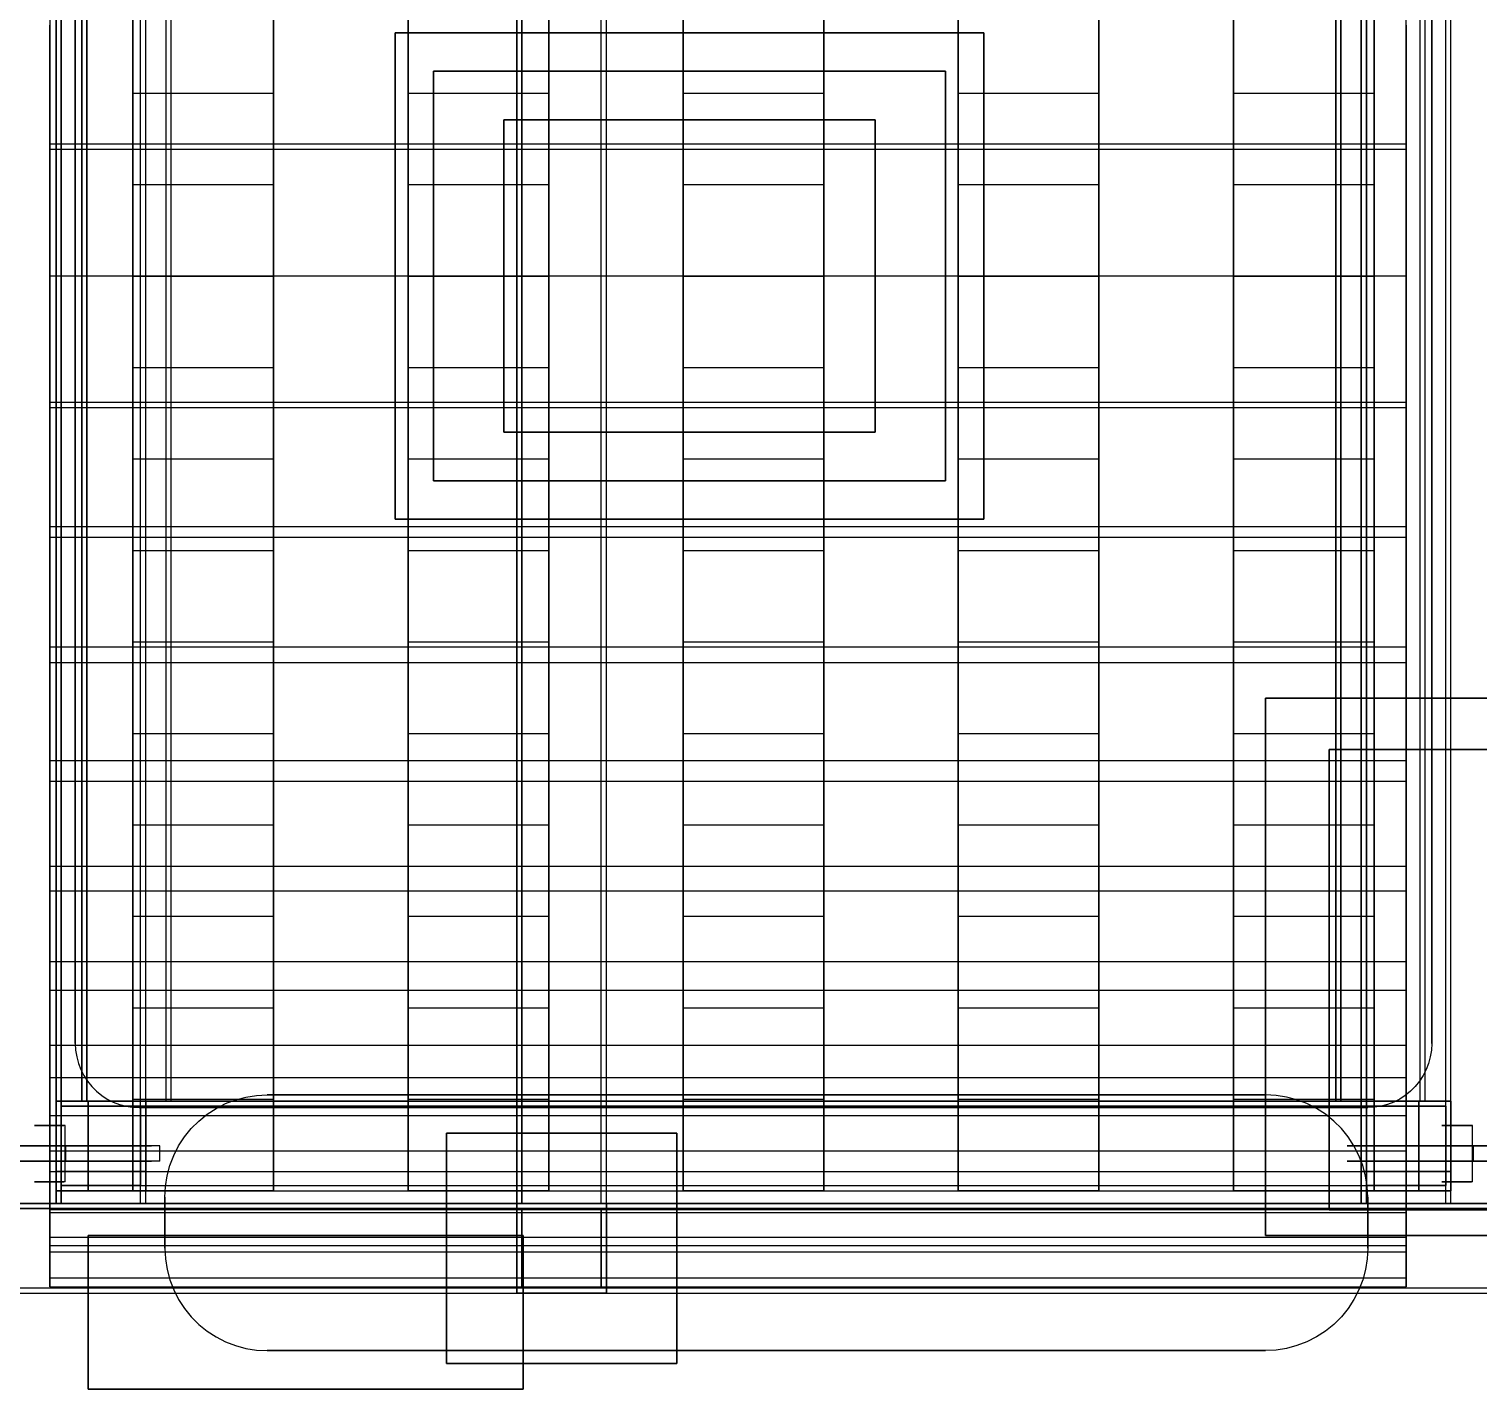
# Model space of a CAD drawing. Header units: millimetres. Extents: x -840 to 1340, y -435 to 456.
# Drawn here: x -8 to 558, y -435 to 97 of the extents above; entities that cross this region are included whole.
import ezdxf

# ---------------------------------------------------------------- set-up
doc = ezdxf.new("R2010")
doc.units = ezdxf.units.MM
for name, color, linetype in [('B01', 7, 'Continuous'), ('B11', 7, 'Continuous'), ('B210', 7, 'Continuous'), ('B310', 7, 'Continuous'), ('B400', 7, 'Continuous'), ('B410', 7, 'Continuous'), ('B50', 7, 'Continuous'), ('B51', 7, 'Continuous'), ('B61', 7, 'Continuous'), ('B62', 7, 'Continuous'), ('C2', 7, 'Continuous'), ('C40', 7, 'Continuous'), ('E09', 7, 'Continuous'), ('E10', 7, 'Continuous'), ('E11', 7, 'Continuous'), ('E12', 7, 'Continuous'), ('E13', 7, 'Continuous'), ('E14', 7, 'Continuous'), ('H000', 7, 'Continuous'), ('H010', 7, 'Continuous'), ('H100', 7, 'Continuous'), ('H110', 7, 'Continuous'), ('S010', 7, 'Continuous'), ('S020', 7, 'Continuous'), ('S021', 7, 'Continuous'), ('S1000', 7, 'Continuous'), ('S1001', 7, 'Continuous'), ('S1002', 7, 'Continuous'), ('S1003', 7, 'Continuous'), ('S1004', 7, 'Continuous'), ('S200', 7, 'Continuous')]:
    doc.layers.add(name, color=color, linetype=linetype)

msp = doc.modelspace()

# ---------------------------------------------------------------- linework, layer by layer
at = {"layer": 'B01'}
for points in [[(1280, -362.5), (-780, -362.5)], [(-780, -362.5), (1280, -362.5)], [(1280, -364.5), (-780, -364.5)], [(-780, -364.5), (1280, -364.5)], [(-780, -395.5), (1280, -395.5)], [(-780, -395.5), (1280, -395.5)], [(-780, -397.5), (1280, -397.5)], [(-780, -397.5), (1280, -397.5)]]:
    msp.add_lwpolyline(points, dxfattribs=at)
at = {"layer": 'B11'}
for points in [[(182.5, 362.5), (182.5, -362.5)], [(182.5, -362.5), (182.5, 362.5)], [(184.5, 362.5), (184.5, -362.5)], [(184.5, -362.5), (184.5, 362.5)], [(215.5, -362.5), (215.5, 362.5)], [(215.5, -362.5), (215.5, 362.5)], [(217.5, -362.5), (217.5, 362.5)], [(217.5, -362.5), (217.5, 362.5)], [(182.5, -362.5), (182.5, -362.5)], [(182.5, -362.5), (217.5, -362.5)], [(217.5, -362.5), (182.5, -362.5)], [(184.5, -362.5), (215.5, -362.5)], [(215.5, -362.5), (184.5, -362.5)], [(184.5, -362.5), (184.5, -362.5)], [(215.5, -362.5), (215.5, -362.5)], [(217.5, -362.5), (217.5, -362.5)]]:
    msp.add_lwpolyline(points, dxfattribs=at)
at = {"layer": 'B210'}
for points in [[(182.5, -362.5), (182.5, -362.5)], [(217.5, -362.5), (182.5, -362.5)], [(182.5, -362.5), (217.5, -362.5)], [(182.5, -362.5), (182.5, -397.5)], [(182.5, -397.5), (182.5, -362.5)], [(184.5, -364.5), (184.5, -364.5)], [(184.5, -395.5), (184.5, -364.5)], [(184.5, -364.5), (184.5, -395.5)], [(184.5, -364.5), (215.5, -364.5)], [(215.5, -364.5), (184.5, -364.5)], [(215.5, -364.5), (215.5, -364.5)], [(215.5, -364.5), (215.5, -395.5)], [(215.5, -395.5), (215.5, -364.5)], [(217.5, -362.5), (217.5, -362.5)], [(217.5, -397.5), (217.5, -362.5)], [(217.5, -362.5), (217.5, -397.5)], [(184.5, -395.5), (184.5, -395.5)], [(215.5, -395.5), (184.5, -395.5)], [(184.5, -395.5), (215.5, -395.5)], [(215.5, -395.5), (215.5, -395.5)], [(182.5, -397.5), (182.5, -397.5)], [(182.5, -397.5), (217.5, -397.5)], [(217.5, -397.5), (182.5, -397.5)], [(217.5, -397.5), (217.5, -397.5)]]:
    msp.add_lwpolyline(points, dxfattribs=at)
at = {"layer": 'B310'}
for points in [[(155, -425), (155, -335)], [(155, -335), (155, -335)], [(155, -335), (155, -425)], [(245, -335), (155, -335)], [(155, -335), (245, -335)], [(245, -335), (245, -425)], [(245, -335), (245, -335)], [(245, -425), (245, -335)], [(155, -425), (155, -425)], [(155, -425), (245, -425)], [(245, -425), (155, -425)], [(245, -425), (245, -425)]]:
    msp.add_lwpolyline(points, dxfattribs=at)
at = {"layer": 'B400'}
for points in [[(2.5, -322.5), (2.5, -322.5)], [(37.5, -322.5), (2.5, -322.5)], [(2.5, -322.5), (37.5, -322.5)], [(2.5, -322.5), (2.5, -357.5)], [(2.5, -357.5), (2.5, -322.5)], [(37.5, -322.5), (37.5, -322.5)], [(37.5, -357.5), (37.5, -322.5)], [(37.5, -322.5), (37.5, -357.5)], [(4.5, -324.5), (4.5, -324.5)], [(4.5, -355.5), (4.5, -324.5)], [(4.5, -324.5), (4.5, -355.5)], [(4.5, -324.5), (35.5, -324.5)], [(35.5, -324.5), (4.5, -324.5)], [(35.5, -324.5), (35.5, -324.5)], [(35.5, -324.5), (35.5, -355.5)], [(35.5, -355.5), (35.5, -324.5)], [(4.5, -355.5), (4.5, -355.5)], [(35.5, -355.5), (4.5, -355.5)], [(4.5, -355.5), (35.5, -355.5)], [(35.5, -355.5), (35.5, -355.5)], [(2.5, -357.5), (2.5, -357.5)], [(2.5, -357.5), (37.5, -357.5)], [(37.5, -357.5), (2.5, -357.5)], [(37.5, -357.5), (37.5, -357.5)]]:
    msp.add_lwpolyline(points, dxfattribs=at)
at = {"layer": 'B410'}
for points in [[(512.5, -322.5), (512.5, -322.5)], [(547.5, -322.5), (512.5, -322.5)], [(512.5, -322.5), (547.5, -322.5)], [(512.5, -322.5), (512.5, -357.5)], [(512.5, -357.5), (512.5, -322.5)], [(547.5, -322.5), (547.5, -322.5)], [(547.5, -357.5), (547.5, -322.5)], [(547.5, -322.5), (547.5, -357.5)], [(514.5, -324.5), (514.5, -324.5)], [(514.5, -355.5), (514.5, -324.5)], [(514.5, -324.5), (514.5, -355.5)], [(514.5, -324.5), (545.5, -324.5)], [(545.5, -324.5), (514.5, -324.5)], [(545.5, -324.5), (545.5, -324.5)], [(545.5, -324.5), (545.5, -355.5)], [(545.5, -355.5), (545.5, -324.5)], [(514.5, -355.5), (514.5, -355.5)], [(545.5, -355.5), (514.5, -355.5)], [(514.5, -355.5), (545.5, -355.5)], [(545.5, -355.5), (545.5, -355.5)], [(512.5, -357.5), (512.5, -357.5)], [(512.5, -357.5), (547.5, -357.5)], [(547.5, -357.5), (512.5, -357.5)], [(547.5, -357.5), (547.5, -357.5)]]:
    msp.add_lwpolyline(points, dxfattribs=at)
at = {"layer": 'B50'}
for points in [[(2.5, 350), (2.5, -350)], [(2.5, -350), (2.5, 350)], [(4.5, 350), (4.5, -350)], [(4.5, -350), (4.5, 350)], [(35.5, -350), (35.5, 350)], [(35.5, -350), (35.5, 350)], [(37.5, -350), (37.5, 350)], [(37.5, -350), (37.5, 350)], [(2.5, -350), (2.5, -350)], [(2.5, -350), (37.5, -350)], [(37.5, -350), (2.5, -350)], [(4.5, -350), (35.5, -350)], [(35.5, -350), (4.5, -350)], [(4.5, -350), (4.5, -350)], [(35.5, -350), (35.5, -350)], [(37.5, -350), (37.5, -350)]]:
    msp.add_lwpolyline(points, dxfattribs=at)
at = {"layer": 'B51'}
for points in [[(512.5, 350), (512.5, -350)], [(512.5, -350), (512.5, 350)], [(514.5, 350), (514.5, -350)], [(514.5, -350), (514.5, 350)], [(545.5, -350), (545.5, 350)], [(545.5, -350), (545.5, 350)], [(547.5, -350), (547.5, 350)], [(547.5, -350), (547.5, 350)], [(512.5, -350), (512.5, -350)], [(512.5, -350), (547.5, -350)], [(547.5, -350), (512.5, -350)], [(514.5, -350), (545.5, -350)], [(545.5, -350), (514.5, -350)], [(514.5, -350), (514.5, -350)], [(545.5, -350), (545.5, -350)], [(547.5, -350), (547.5, -350)]]:
    msp.add_lwpolyline(points, dxfattribs=at)
at = {"layer": 'B61'}
for points in [[(2.5, 362.5), (2.5, -362.5)], [(2.5, -362.5), (2.5, 362.5)], [(4.5, 362.5), (4.5, -362.5)], [(4.5, -362.5), (4.5, 362.5)], [(35.5, -362.5), (35.5, 362.5)], [(35.5, -362.5), (35.5, 362.5)], [(37.5, -362.5), (37.5, 362.5)], [(37.5, -362.5), (37.5, 362.5)], [(2.5, -362.5), (2.5, -362.5)], [(2.5, -362.5), (37.5, -362.5)], [(37.5, -362.5), (2.5, -362.5)], [(4.5, -362.5), (35.5, -362.5)], [(35.5, -362.5), (4.5, -362.5)], [(4.5, -362.5), (4.5, -362.5)], [(35.5, -362.5), (35.5, -362.5)], [(37.5, -362.5), (37.5, -362.5)]]:
    msp.add_lwpolyline(points, dxfattribs=at)
at = {"layer": 'B62'}
for points in [[(512.5, 362.5), (512.5, -362.5)], [(512.5, -362.5), (512.5, 362.5)], [(514.5, 362.5), (514.5, -362.5)], [(514.5, -362.5), (514.5, 362.5)], [(545.5, -362.5), (545.5, 362.5)], [(545.5, -362.5), (545.5, 362.5)], [(547.5, -362.5), (547.5, 362.5)], [(547.5, -362.5), (547.5, 362.5)], [(512.5, -362.5), (512.5, -362.5)], [(512.5, -362.5), (547.5, -362.5)], [(547.5, -362.5), (512.5, -362.5)], [(514.5, -362.5), (545.5, -362.5)], [(545.5, -362.5), (514.5, -362.5)], [(514.5, -362.5), (514.5, -362.5)], [(545.5, -362.5), (545.5, -362.5)], [(547.5, -362.5), (547.5, -362.5)]]:
    msp.add_lwpolyline(points, dxfattribs=at)
at = {"layer": 'C2'}
for points in [[(0, 102.23), (0, 51.56)], [(530, 51.56), (530, 102.23)], [(0, 49.47), (0, 98.09)], [(530, 98.09), (530, 49.47)], [(530, 51.56), (0, 51.56)], [(0, 51.56), (0, 0)], [(530, 0), (530, 51.56)], [(530, 49.47), (0, 49.47)], [(0, 0), (0, 49.47)], [(530, 49.47), (530, 0)], [(530, 0), (0, 0)], [(0, 0), (0, -51.56)], [(530, 0), (0, 0)], [(0, -49.47), (0, 0)], [(530, -51.56), (530, 0)], [(530, 0), (530, -49.47)], [(530, -49.47), (0, -49.47)], [(0, -98.09), (0, -49.47)], [(530, -49.47), (530, -98.09)], [(530, -51.56), (0, -51.56)], [(0, -51.56), (0, -102.23)], [(530, -102.23), (530, -51.56)], [(530, -98.09), (0, -98.09)], [(0, -145.04), (0, -98.09)], [(530, -98.09), (530, -145.04)], [(530, -102.23), (0, -102.23)], [(0, -102.23), (0, -151.16)], [(530, -151.16), (530, -102.23)], [(530, -145.04), (0, -145.04)], [(0, -189.5), (0, -145.04)], [(530, -145.04), (530, -189.5)], [(530, -151.16), (0, -151.16)], [(0, -151.16), (0, -197.5)], [(530, -197.5), (530, -151.16)], [(530, -189.5), (0, -189.5)], [(0, -230.72), (0, -189.5)], [(530, -189.5), (530, -230.72)], [(530, -197.5), (0, -197.5)], [(0, -197.5), (0, -240.46)], [(530, -240.46), (530, -197.5)], [(530, -230.72), (0, -230.72)], [(0, -267.99), (0, -230.72)], [(530, -230.72), (530, -267.99)], [(530, -240.46), (0, -240.46)], [(0, -240.46), (0, -279.31)], [(530, -279.31), (530, -240.46)], [(530, -267.99), (0, -267.99)], [(0, -300.68), (0, -267.99)], [(530, -267.99), (530, -300.68)], [(530, -279.31), (0, -279.31)], [(0, -279.31), (0, -313.37)], [(530, -313.37), (530, -279.31)], [(530, -300.68), (0, -300.68)], [(0, -328.22), (0, -300.68)], [(530, -300.68), (530, -328.22)], [(530, -313.37), (0, -313.37)], [(0, -313.37), (0, -342.08)], [(530, -342.08), (530, -313.37)], [(530, -328.22), (0, -328.22)], [(0, -350.15), (0, -328.22)], [(530, -328.22), (530, -350.15)], [(530, -342.08), (0, -342.08)], [(0, -342.08), (0, -364.93)], [(530, -364.93), (530, -342.08)], [(530, -350.15), (0, -350.15)], [(0, -366.09), (0, -350.15)], [(530, -350.15), (530, -366.09)], [(530, -364.93), (0, -364.93)], [(0, -364.93), (0, -381.54)], [(530, -366.09), (0, -366.09)], [(0, -375.76), (0, -366.09)], [(530, -381.54), (530, -364.93)], [(530, -366.09), (530, -375.76)], [(530, -375.76), (0, -375.76)], [(0, -379), (0, -375.76)], [(530, -379), (0, -379)], [(0, -395), (0, -379)], [(530, -375.76), (530, -379)], [(530, -379), (530, -395)], [(530, -381.54), (0, -381.54)], [(0, -381.54), (0, -391.62)], [(530, -391.62), (530, -381.54)], [(530, -391.62), (0, -391.62)], [(0, -391.62), (0, -395)], [(0, -395), (530, -395)], [(530, -395), (530, -391.62)]]:
    msp.add_lwpolyline(points, dxfattribs=at)
at = {"layer": 'C40'}
for points in [[(45, -360), (45.22, -355.82), (45.87, -351.68), (46.96, -347.64), (48.46, -343.73), (50.36, -340), (52.64, -336.49), (55.27, -333.23), (58.23, -330.27), (61.49, -327.64), (65, -325.36), (68.73, -323.46), (72.64, -321.96), (76.68, -320.87), (80.82, -320.22), (85, -320)], [(45, -360), (45.22, -355.82), (45.87, -351.68), (46.96, -347.64), (48.46, -343.73), (50.36, -340), (52.64, -336.49), (55.27, -333.23), (58.23, -330.27), (61.49, -327.64), (65, -325.36), (68.73, -323.46), (72.64, -321.96), (76.68, -320.87), (80.82, -320.22), (85, -320)], [(475, -320), (85, -320)], [(85, -320), (85, -320)], [(85, -320), (475, -320)], [(515, -360), (514.78, -355.82), (514.13, -351.68), (513.04, -347.64), (511.54, -343.73), (509.64, -340), (507.36, -336.49), (504.73, -333.23), (501.77, -330.27), (498.51, -327.64), (495, -325.36), (491.27, -323.46), (487.36, -321.96), (483.32, -320.87), (479.18, -320.22), (475, -320)], [(515, -360), (514.78, -355.82), (514.13, -351.68), (513.04, -347.64), (511.54, -343.73), (509.64, -340), (507.36, -336.49), (504.73, -333.23), (501.77, -330.27), (498.51, -327.64), (495, -325.36), (491.27, -323.46), (487.36, -321.96), (483.32, -320.87), (479.18, -320.22), (475, -320)], [(475, -320), (475, -320)], [(45, -380), (45, -360)], [(45, -360), (45, -360)], [(45, -360), (45, -380)], [(515, -380), (515, -360)], [(515, -360), (515, -380)], [(515, -360), (515, -360)], [(45, -380), (45, -380)], [(45, -380), (45.22, -384.18), (45.87, -388.32), (46.96, -392.36), (48.46, -396.27), (50.36, -400), (52.64, -403.51), (55.27, -406.77), (58.23, -409.73), (61.49, -412.36), (65, -414.64), (68.73, -416.54), (72.64, -418.04), (76.68, -419.13), (80.82, -419.78), (85, -420)], [(45, -380), (45.22, -384.18), (45.87, -388.32), (46.96, -392.36), (48.46, -396.27), (50.36, -400), (52.64, -403.51), (55.27, -406.77), (58.23, -409.73), (61.49, -412.36), (65, -414.64), (68.73, -416.54), (72.64, -418.04), (76.68, -419.13), (80.82, -419.78), (85, -420)], [(515, -380), (514.78, -384.18), (514.13, -388.32), (513.04, -392.36), (511.54, -396.27), (509.64, -400), (507.36, -403.51), (504.73, -406.77), (501.77, -409.73), (498.51, -412.36), (495, -414.64), (491.27, -416.54), (487.36, -418.04), (483.32, -419.13), (479.18, -419.78), (475, -420)], [(515, -380), (514.78, -384.18), (514.13, -388.32), (513.04, -392.36), (511.54, -396.27), (509.64, -400), (507.36, -403.51), (504.73, -406.77), (501.77, -409.73), (498.51, -412.36), (495, -414.64), (491.27, -416.54), (487.36, -418.04), (483.32, -419.13), (479.18, -419.78), (475, -420)], [(515, -380), (515, -380)], [(85, -420), (475, -420)], [(85, -420), (85, -420)], [(475, -420), (85, -420)], [(475, -420), (475, -420)]]:
    msp.add_lwpolyline(points, dxfattribs=at)
at = {"layer": 'E09'}
for points in [[(475, -375), (475, -165)], [(475, -165), (475, -165)], [(475, -165), (475, -375)], [(825, -165), (475, -165)], [(475, -165), (825, -165)], [(475, -375), (475, -375)], [(475, -375), (825, -375)], [(825, -375), (475, -375)]]:
    msp.add_lwpolyline(points, dxfattribs=at)
at = {"layer": 'E10'}
for points in [[(500, -365), (500, -185)], [(500, -185), (500, -185)], [(500, -185), (500, -365)], [(800, -185), (500, -185)], [(500, -185), (800, -185)], [(500, -365), (500, -365)], [(500, -365), (800, -365)], [(800, -365), (500, -365)]]:
    msp.add_lwpolyline(points, dxfattribs=at)
at = {"layer": 'E11'}
for points in [[(15, -435), (15, -375)], [(15, -375), (15, -375)], [(15, -375), (15, -435)], [(185, -375), (15, -375)], [(15, -375), (185, -375)], [(185, -375), (185, -435)], [(185, -375), (185, -375)], [(185, -435), (185, -375)], [(15, -435), (15, -435)], [(15, -435), (185, -435)], [(185, -435), (15, -435)], [(185, -435), (185, -435)]]:
    msp.add_lwpolyline(points, dxfattribs=at)
at = {"layer": 'E12'}
for points in [[(135, -95), (135, 95)], [(135, 95), (135, 95)], [(135, 95), (135, -95)], [(365, 95), (135, 95)], [(135, 95), (365, 95)], [(365, 95), (365, -95)], [(365, 95), (365, 95)], [(365, -95), (365, 95)], [(135, -95), (135, -95)], [(135, -95), (365, -95)], [(365, -95), (135, -95)], [(365, -95), (365, -95)]]:
    msp.add_lwpolyline(points, dxfattribs=at)
at = {"layer": 'E13'}
for points in [[(150, -80), (150, 80)], [(150, 80), (150, 80)], [(150, 80), (150, -80)], [(350, 80), (150, 80)], [(150, 80), (350, 80)], [(350, 80), (350, -80)], [(350, 80), (350, 80)], [(350, -80), (350, 80)], [(150, -80), (150, -80)], [(150, -80), (350, -80)], [(350, -80), (150, -80)], [(350, -80), (350, -80)]]:
    msp.add_lwpolyline(points, dxfattribs=at)
at = {"layer": 'E14'}
for points in [[(177.5, -61), (177.5, 61)], [(177.5, 61), (177.5, 61)], [(177.5, 61), (177.5, -61)], [(322.5, 61), (177.5, 61)], [(177.5, 61), (322.5, 61)], [(322.5, 61), (322.5, -61)], [(322.5, 61), (322.5, 61)], [(322.5, -61), (322.5, 61)], [(177.5, -61), (177.5, -61)], [(177.5, -61), (322.5, -61)], [(322.5, -61), (177.5, -61)], [(322.5, -61), (322.5, -61)]]:
    msp.add_lwpolyline(points, dxfattribs=at)
at = {"layer": 'H000'}
for points in [[(43, -340), (39.73, -340), (30.41, -340), (16.46, -340), (0, -340), (-16.46, -340), (-30.41, -340), (-39.73, -340), (-43, -340), (-39.73, -340), (-30.41, -340), (-16.46, -340), (0, -340), (16.46, -340), (30.41, -340), (39.73, -340)], [(6.2, -340), (5.73, -340), (4.38, -340), (2.37, -340), (0, -340), (-2.37, -340), (-4.38, -340), (-5.73, -340), (-6.2, -340), (-5.73, -340), (-4.38, -340), (-2.37, -340), (0, -340), (2.37, -340), (4.38, -340), (5.73, -340)], [(6.2, -340), (6.2, -346)], [(43, -346), (43, -340)], [(43, -346), (39.73, -346), (30.41, -346), (16.46, -346), (0, -346), (-16.46, -346), (-30.41, -346), (-39.73, -346), (-43, -346), (-39.73, -346), (-30.41, -346), (-16.46, -346), (0, -346), (16.46, -346), (30.41, -346), (39.73, -346)], [(6.2, -346), (5.73, -346), (4.38, -346), (2.37, -346), (0, -346), (-2.37, -346), (-4.38, -346), (-5.73, -346), (-6.2, -346), (-5.73, -346), (-4.38, -346), (-2.37, -346), (0, -346), (2.37, -346), (4.38, -346), (5.73, -346)]]:
    msp.add_lwpolyline(points, dxfattribs=at)
at = {"layer": 'H010'}
for points in [[(593, -340), (589.73, -340), (580.41, -340), (566.46, -340), (550, -340), (533.54, -340), (519.59, -340), (510.27, -340), (507, -340), (510.27, -340), (519.59, -340), (533.54, -340), (550, -340), (566.46, -340), (580.41, -340), (589.73, -340)], [(556.2, -340), (555.73, -340), (554.38, -340), (552.37, -340), (550, -340), (547.63, -340), (545.62, -340), (544.27, -340), (543.8, -340), (544.27, -340), (545.62, -340), (547.63, -340), (550, -340), (552.37, -340), (554.38, -340), (555.73, -340)], [(556.2, -340), (556.2, -346)], [(593, -346), (589.73, -346), (580.41, -346), (566.46, -346), (550, -346), (533.54, -346), (519.59, -346), (510.27, -346), (507, -346), (510.27, -346), (519.59, -346), (533.54, -346), (550, -346), (566.46, -346), (580.41, -346), (589.73, -346)], [(556.2, -346), (555.73, -346), (554.38, -346), (552.37, -346), (550, -346), (547.63, -346), (545.62, -346), (544.27, -346), (543.8, -346), (544.27, -346), (545.62, -346), (547.63, -346), (550, -346), (552.37, -346), (554.38, -346), (555.73, -346)]]:
    msp.add_lwpolyline(points, dxfattribs=at)
at = {"layer": 'H100'}
for points in [[(6, -332), (5.54, -332), (4.24, -332), (2.3, -332), (0, -332), (-2.3, -332), (-4.24, -332), (-5.54, -332), (-6, -332), (-5.54, -332), (-4.24, -332), (-2.3, -332), (0, -332), (2.3, -332), (4.24, -332), (5.54, -332)], [(6, -354), (6, -332)], [(6, -354), (5.54, -354), (4.24, -354), (2.3, -354), (0, -354), (-2.3, -354), (-4.24, -354), (-5.54, -354), (-6, -354), (-5.54, -354), (-4.24, -354), (-2.3, -354), (0, -354), (2.3, -354), (4.24, -354), (5.54, -354)]]:
    msp.add_lwpolyline(points, dxfattribs=at)
at = {"layer": 'H110'}
for points in [[(556, -332), (555.54, -332), (554.24, -332), (552.3, -332), (550, -332), (547.7, -332), (545.76, -332), (544.46, -332), (544, -332), (544.46, -332), (545.76, -332), (547.7, -332), (550, -332), (552.3, -332), (554.24, -332), (555.54, -332)], [(556, -354), (556, -332)], [(556, -354), (555.54, -354), (554.24, -354), (552.3, -354), (550, -354), (547.7, -354), (545.76, -354), (544.46, -354), (544, -354), (544.46, -354), (545.76, -354), (547.7, -354), (550, -354), (552.3, -354), (554.24, -354), (555.54, -354)]]:
    msp.add_lwpolyline(points, dxfattribs=at)
at = {"layer": 'S010'}
for points in [[(535, -322.5), (15, -322.5)], [(15, -322.5), (535, -322.5)], [(15, -322.5), (15, -322.5)], [(15, -322.5), (15, -357.5)], [(15, -357.5), (15, -322.5)], [(535, -322.5), (535, -322.5)], [(535, -357.5), (535, -322.5)], [(535, -322.5), (535, -357.5)], [(535, -324.5), (15, -324.5)], [(15, -324.5), (15, -355.5)], [(15, -324.5), (535, -324.5)], [(15, -355.5), (15, -324.5)], [(15, -324.5), (15, -324.5)], [(535, -355.5), (535, -324.5)], [(535, -324.5), (535, -355.5)], [(535, -324.5), (535, -324.5)], [(15, -355.5), (535, -355.5)], [(15, -355.5), (535, -355.5)], [(15, -355.5), (15, -355.5)], [(535, -355.5), (535, -355.5)], [(15, -357.5), (535, -357.5)], [(15, -357.5), (535, -357.5)], [(15, -357.5), (15, -357.5)], [(535, -357.5), (535, -357.5)]]:
    msp.add_lwpolyline(points, dxfattribs=at)
at = {"layer": 'S020'}
for points in [[(12.5, 322.5), (12.5, -322.5)], [(12.5, -322.5), (12.5, 322.5)], [(14.5, 322.5), (14.5, -322.5)], [(14.5, -322.5), (14.5, 322.5)], [(45.5, -322.5), (45.5, 322.5)], [(45.5, -322.5), (45.5, 322.5)], [(47.5, -322.5), (47.5, 322.5)], [(47.5, -322.5), (47.5, 322.5)], [(12.5, -322.5), (12.5, -322.5)], [(12.5, -322.5), (47.5, -322.5)], [(47.5, -322.5), (12.5, -322.5)], [(14.5, -322.5), (45.5, -322.5)], [(45.5, -322.5), (14.5, -322.5)], [(14.5, -322.5), (14.5, -322.5)], [(45.5, -322.5), (45.5, -322.5)], [(47.5, -322.5), (47.5, -322.5)]]:
    msp.add_lwpolyline(points, dxfattribs=at)
at = {"layer": 'S021'}
for points in [[(502.5, 322.5), (502.5, -322.5)], [(502.5, -322.5), (502.5, 322.5)], [(504.5, 322.5), (504.5, -322.5)], [(504.5, -322.5), (504.5, 322.5)], [(535.5, -322.5), (535.5, 322.5)], [(535.5, -322.5), (535.5, 322.5)], [(537.5, -322.5), (537.5, 322.5)], [(537.5, -322.5), (537.5, 322.5)], [(502.5, -322.5), (502.5, -322.5)], [(502.5, -322.5), (537.5, -322.5)], [(537.5, -322.5), (502.5, -322.5)], [(504.5, -322.5), (535.5, -322.5)], [(535.5, -322.5), (504.5, -322.5)], [(504.5, -322.5), (504.5, -322.5)], [(535.5, -322.5), (535.5, -322.5)], [(537.5, -322.5), (537.5, -322.5)]]:
    msp.add_lwpolyline(points, dxfattribs=at)
at = {"layer": 'S1000'}
for points in [[(32.5, 71.5), (32.5, 107.25)], [(32.5, 107.25), (32.5, 71.5)], [(87.5, 107.25), (87.5, 71.5)], [(87.5, 71.5), (87.5, 107.25)], [(32.5, 71.5), (87.5, 71.5)], [(32.5, 35.75), (32.5, 71.5)], [(32.5, 71.5), (87.5, 71.5)], [(32.5, 71.5), (32.5, 35.75)], [(87.5, 71.5), (87.5, 35.75)], [(87.5, 35.75), (87.5, 71.5)], [(32.5, 35.75), (87.5, 35.75)], [(32.5, 0), (32.5, 35.75)], [(32.5, 35.75), (87.5, 35.75)], [(32.5, 35.75), (32.5, 0)], [(87.5, 35.75), (87.5, 0)], [(87.5, 0), (87.5, 35.75)], [(32.5, 0), (87.5, 0)], [(32.5, -35.75), (32.5, 0)], [(32.5, 0), (87.5, 0)], [(32.5, 0), (32.5, -35.75)], [(87.5, 0), (87.5, -35.75)], [(87.5, -35.75), (87.5, 0)], [(32.5, -35.75), (87.5, -35.75)], [(32.5, -71.5), (32.5, -35.75)], [(32.5, -35.75), (87.5, -35.75)], [(32.5, -35.75), (32.5, -71.5)], [(87.5, -35.75), (87.5, -71.5)], [(87.5, -71.5), (87.5, -35.75)], [(32.5, -71.5), (87.5, -71.5)], [(32.5, -107.25), (32.5, -71.5)], [(32.5, -71.5), (87.5, -71.5)], [(32.5, -71.5), (32.5, -107.25)], [(87.5, -71.5), (87.5, -107.25)], [(87.5, -107.25), (87.5, -71.5)], [(32.5, -107.25), (87.5, -107.25)], [(32.5, -143), (32.5, -107.25)], [(32.5, -107.25), (87.5, -107.25)], [(32.5, -107.25), (32.5, -143)], [(87.5, -107.25), (87.5, -143)], [(87.5, -143), (87.5, -107.25)], [(32.5, -143), (87.5, -143)], [(32.5, -178.75), (32.5, -143)], [(32.5, -143), (87.5, -143)], [(32.5, -143), (32.5, -178.75)], [(87.5, -143), (87.5, -178.75)], [(87.5, -178.75), (87.5, -143)], [(32.5, -178.75), (87.5, -178.75)], [(32.5, -214.5), (32.5, -178.75)], [(32.5, -178.75), (87.5, -178.75)], [(32.5, -178.75), (32.5, -214.5)], [(87.5, -178.75), (87.5, -214.5)], [(87.5, -214.5), (87.5, -178.75)], [(32.5, -214.5), (87.5, -214.5)], [(32.5, -250.25), (32.5, -214.5)], [(32.5, -214.5), (87.5, -214.5)], [(32.5, -214.5), (32.5, -250.25)], [(87.5, -214.5), (87.5, -250.25)], [(87.5, -250.25), (87.5, -214.5)], [(32.5, -250.25), (87.5, -250.25)], [(32.5, -286), (32.5, -250.25)], [(32.5, -250.25), (87.5, -250.25)], [(32.5, -250.25), (32.5, -286)], [(87.5, -250.25), (87.5, -286)], [(87.5, -286), (87.5, -250.25)], [(32.5, -286), (87.5, -286)], [(32.5, -321.75), (32.5, -286)], [(32.5, -286), (87.5, -286)], [(32.5, -286), (32.5, -321.75)], [(87.5, -286), (87.5, -321.75)], [(87.5, -321.75), (87.5, -286)], [(32.5, -321.75), (87.5, -321.75)], [(32.5, -357.5), (32.5, -321.75)], [(32.5, -321.75), (87.5, -321.75)], [(32.5, -321.75), (32.5, -357.5)], [(87.5, -321.75), (87.5, -357.5)], [(87.5, -357.5), (87.5, -321.75)], [(87.5, -357.5), (32.5, -357.5)], [(32.5, -357.5), (87.5, -357.5)], [(32.5, -357.5), (32.5, -357.5)], [(87.5, -357.5), (87.5, -357.5)]]:
    msp.add_lwpolyline(points, dxfattribs=at)
at = {"layer": 'S1001'}
for points in [[(140, 71.5), (140, 107.25)], [(140, 107.25), (140, 71.5)], [(195, 107.25), (195, 71.5)], [(195, 71.5), (195, 107.25)], [(140, 71.5), (195, 71.5)], [(140, 35.75), (140, 71.5)], [(140, 71.5), (195, 71.5)], [(140, 71.5), (140, 35.75)], [(195, 71.5), (195, 35.75)], [(195, 35.75), (195, 71.5)], [(140, 35.75), (195, 35.75)], [(140, 0), (140, 35.75)], [(140, 35.75), (195, 35.75)], [(140, 35.75), (140, 0)], [(195, 35.75), (195, 0)], [(195, 0), (195, 35.75)], [(140, 0), (195, 0)], [(140, -35.75), (140, 0)], [(140, 0), (195, 0)], [(140, 0), (140, -35.75)], [(195, 0), (195, -35.75)], [(195, -35.75), (195, 0)], [(140, -35.75), (195, -35.75)], [(140, -71.5), (140, -35.75)], [(140, -35.75), (195, -35.75)], [(140, -35.75), (140, -71.5)], [(195, -35.75), (195, -71.5)], [(195, -71.5), (195, -35.75)], [(140, -71.5), (195, -71.5)], [(140, -107.25), (140, -71.5)], [(140, -71.5), (195, -71.5)], [(140, -71.5), (140, -107.25)], [(195, -71.5), (195, -107.25)], [(195, -107.25), (195, -71.5)], [(140, -107.25), (195, -107.25)], [(140, -143), (140, -107.25)], [(140, -107.25), (195, -107.25)], [(140, -107.25), (140, -143)], [(195, -107.25), (195, -143)], [(195, -143), (195, -107.25)], [(140, -143), (195, -143)], [(140, -178.75), (140, -143)], [(140, -143), (195, -143)], [(140, -143), (140, -178.75)], [(195, -143), (195, -178.75)], [(195, -178.75), (195, -143)], [(140, -178.75), (195, -178.75)], [(140, -214.5), (140, -178.75)], [(140, -178.75), (195, -178.75)], [(140, -178.75), (140, -214.5)], [(195, -178.75), (195, -214.5)], [(195, -214.5), (195, -178.75)], [(140, -214.5), (195, -214.5)], [(140, -250.25), (140, -214.5)], [(140, -214.5), (195, -214.5)], [(140, -214.5), (140, -250.25)], [(195, -214.5), (195, -250.25)], [(195, -250.25), (195, -214.5)], [(140, -250.25), (195, -250.25)], [(140, -286), (140, -250.25)], [(140, -250.25), (195, -250.25)], [(140, -250.25), (140, -286)], [(195, -250.25), (195, -286)], [(195, -286), (195, -250.25)], [(140, -286), (195, -286)], [(140, -321.75), (140, -286)], [(140, -286), (195, -286)], [(140, -286), (140, -321.75)], [(195, -286), (195, -321.75)], [(195, -321.75), (195, -286)], [(140, -321.75), (195, -321.75)], [(140, -357.5), (140, -321.75)], [(140, -321.75), (195, -321.75)], [(140, -321.75), (140, -357.5)], [(195, -321.75), (195, -357.5)], [(195, -357.5), (195, -321.75)], [(195, -357.5), (140, -357.5)], [(140, -357.5), (195, -357.5)], [(140, -357.5), (140, -357.5)], [(195, -357.5), (195, -357.5)]]:
    msp.add_lwpolyline(points, dxfattribs=at)
at = {"layer": 'S1002'}
for points in [[(247.5, 71.5), (247.5, 107.25)], [(247.5, 107.25), (247.5, 71.5)], [(302.5, 107.25), (302.5, 71.5)], [(302.5, 71.5), (302.5, 107.25)], [(247.5, 71.5), (302.5, 71.5)], [(247.5, 35.75), (247.5, 71.5)], [(247.5, 71.5), (302.5, 71.5)], [(247.5, 71.5), (247.5, 35.75)], [(302.5, 71.5), (302.5, 35.75)], [(302.5, 35.75), (302.5, 71.5)], [(247.5, 35.75), (302.5, 35.75)], [(247.5, 0), (247.5, 35.75)], [(247.5, 35.75), (302.5, 35.75)], [(247.5, 35.75), (247.5, 0)], [(302.5, 35.75), (302.5, 0)], [(302.5, 0), (302.5, 35.75)], [(247.5, 0), (302.5, 0)], [(247.5, -35.75), (247.5, 0)], [(247.5, 0), (302.5, 0)], [(247.5, 0), (247.5, -35.75)], [(302.5, 0), (302.5, -35.75)], [(302.5, -35.75), (302.5, 0)], [(247.5, -35.75), (302.5, -35.75)], [(247.5, -71.5), (247.5, -35.75)], [(247.5, -35.75), (302.5, -35.75)], [(247.5, -35.75), (247.5, -71.5)], [(302.5, -35.75), (302.5, -71.5)], [(302.5, -71.5), (302.5, -35.75)], [(247.5, -71.5), (302.5, -71.5)], [(247.5, -107.25), (247.5, -71.5)], [(247.5, -71.5), (302.5, -71.5)], [(247.5, -71.5), (247.5, -107.25)], [(302.5, -71.5), (302.5, -107.25)], [(302.5, -107.25), (302.5, -71.5)], [(247.5, -107.25), (302.5, -107.25)], [(247.5, -143), (247.5, -107.25)], [(247.5, -107.25), (302.5, -107.25)], [(247.5, -107.25), (247.5, -143)], [(302.5, -107.25), (302.5, -143)], [(302.5, -143), (302.5, -107.25)], [(247.5, -143), (302.5, -143)], [(247.5, -178.75), (247.5, -143)], [(247.5, -143), (302.5, -143)], [(247.5, -143), (247.5, -178.75)], [(302.5, -143), (302.5, -178.75)], [(302.5, -178.75), (302.5, -143)], [(247.5, -178.75), (302.5, -178.75)], [(247.5, -214.5), (247.5, -178.75)], [(247.5, -178.75), (302.5, -178.75)], [(247.5, -178.75), (247.5, -214.5)], [(302.5, -178.75), (302.5, -214.5)], [(302.5, -214.5), (302.5, -178.75)], [(247.5, -214.5), (302.5, -214.5)], [(247.5, -250.25), (247.5, -214.5)], [(247.5, -214.5), (302.5, -214.5)], [(247.5, -214.5), (247.5, -250.25)], [(302.5, -214.5), (302.5, -250.25)], [(302.5, -250.25), (302.5, -214.5)], [(247.5, -250.25), (302.5, -250.25)], [(247.5, -286), (247.5, -250.25)], [(247.5, -250.25), (302.5, -250.25)], [(247.5, -250.25), (247.5, -286)], [(302.5, -250.25), (302.5, -286)], [(302.5, -286), (302.5, -250.25)], [(247.5, -286), (302.5, -286)], [(247.5, -321.75), (247.5, -286)], [(247.5, -286), (302.5, -286)], [(247.5, -286), (247.5, -321.75)], [(302.5, -286), (302.5, -321.75)], [(302.5, -321.75), (302.5, -286)], [(247.5, -321.75), (302.5, -321.75)], [(247.5, -357.5), (247.5, -321.75)], [(247.5, -321.75), (302.5, -321.75)], [(247.5, -321.75), (247.5, -357.5)], [(302.5, -321.75), (302.5, -357.5)], [(302.5, -357.5), (302.5, -321.75)], [(302.5, -357.5), (247.5, -357.5)], [(247.5, -357.5), (302.5, -357.5)], [(247.5, -357.5), (247.5, -357.5)], [(302.5, -357.5), (302.5, -357.5)]]:
    msp.add_lwpolyline(points, dxfattribs=at)
at = {"layer": 'S1003'}
for points in [[(355, 71.5), (355, 107.25)], [(355, 107.25), (355, 71.5)], [(410, 107.25), (410, 71.5)], [(410, 71.5), (410, 107.25)], [(355, 71.5), (410, 71.5)], [(355, 35.75), (355, 71.5)], [(355, 71.5), (410, 71.5)], [(355, 71.5), (355, 35.75)], [(410, 71.5), (410, 35.75)], [(410, 35.75), (410, 71.5)], [(355, 35.75), (410, 35.75)], [(355, 0), (355, 35.75)], [(355, 35.75), (410, 35.75)], [(355, 35.75), (355, 0)], [(410, 35.75), (410, 0)], [(410, 0), (410, 35.75)], [(355, 0), (410, 0)], [(355, -35.75), (355, 0)], [(355, 0), (410, 0)], [(355, 0), (355, -35.75)], [(410, 0), (410, -35.75)], [(410, -35.75), (410, 0)], [(355, -35.75), (410, -35.75)], [(355, -71.5), (355, -35.75)], [(355, -35.75), (410, -35.75)], [(355, -35.75), (355, -71.5)], [(410, -35.75), (410, -71.5)], [(410, -71.5), (410, -35.75)], [(355, -71.5), (410, -71.5)], [(355, -107.25), (355, -71.5)], [(355, -71.5), (410, -71.5)], [(355, -71.5), (355, -107.25)], [(410, -71.5), (410, -107.25)], [(410, -107.25), (410, -71.5)], [(355, -107.25), (410, -107.25)], [(355, -143), (355, -107.25)], [(355, -107.25), (410, -107.25)], [(355, -107.25), (355, -143)], [(410, -107.25), (410, -143)], [(410, -143), (410, -107.25)], [(355, -143), (410, -143)], [(355, -178.75), (355, -143)], [(355, -143), (410, -143)], [(355, -143), (355, -178.75)], [(410, -143), (410, -178.75)], [(410, -178.75), (410, -143)], [(355, -178.75), (410, -178.75)], [(355, -214.5), (355, -178.75)], [(355, -178.75), (410, -178.75)], [(355, -178.75), (355, -214.5)], [(410, -178.75), (410, -214.5)], [(410, -214.5), (410, -178.75)], [(355, -214.5), (410, -214.5)], [(355, -250.25), (355, -214.5)], [(355, -214.5), (410, -214.5)], [(355, -214.5), (355, -250.25)], [(410, -214.5), (410, -250.25)], [(410, -250.25), (410, -214.5)], [(355, -250.25), (410, -250.25)], [(355, -286), (355, -250.25)], [(355, -250.25), (410, -250.25)], [(355, -250.25), (355, -286)], [(410, -250.25), (410, -286)], [(410, -286), (410, -250.25)], [(355, -286), (410, -286)], [(355, -321.75), (355, -286)], [(355, -286), (410, -286)], [(355, -286), (355, -321.75)], [(410, -286), (410, -321.75)], [(410, -321.75), (410, -286)], [(355, -321.75), (410, -321.75)], [(355, -357.5), (355, -321.75)], [(355, -321.75), (410, -321.75)], [(355, -321.75), (355, -357.5)], [(410, -321.75), (410, -357.5)], [(410, -357.5), (410, -321.75)], [(410, -357.5), (355, -357.5)], [(355, -357.5), (410, -357.5)], [(355, -357.5), (355, -357.5)], [(410, -357.5), (410, -357.5)]]:
    msp.add_lwpolyline(points, dxfattribs=at)
at = {"layer": 'S1004'}
for points in [[(462.5, 71.5), (462.5, 107.25)], [(462.5, 107.25), (462.5, 71.5)], [(517.5, 107.25), (517.5, 71.5)], [(517.5, 71.5), (517.5, 107.25)], [(462.5, 71.5), (517.5, 71.5)], [(462.5, 35.75), (462.5, 71.5)], [(462.5, 71.5), (517.5, 71.5)], [(462.5, 71.5), (462.5, 35.75)], [(517.5, 71.5), (517.5, 35.75)], [(517.5, 35.75), (517.5, 71.5)], [(462.5, 35.75), (517.5, 35.75)], [(462.5, 0), (462.5, 35.75)], [(462.5, 35.75), (517.5, 35.75)], [(462.5, 35.75), (462.5, 0)], [(517.5, 35.75), (517.5, 0)], [(517.5, 0), (517.5, 35.75)], [(462.5, 0), (517.5, 0)], [(462.5, -35.75), (462.5, 0)], [(462.5, 0), (517.5, 0)], [(462.5, 0), (462.5, -35.75)], [(517.5, 0), (517.5, -35.75)], [(517.5, -35.75), (517.5, 0)], [(462.5, -35.75), (517.5, -35.75)], [(462.5, -71.5), (462.5, -35.75)], [(462.5, -35.75), (517.5, -35.75)], [(462.5, -35.75), (462.5, -71.5)], [(517.5, -35.75), (517.5, -71.5)], [(517.5, -71.5), (517.5, -35.75)], [(462.5, -71.5), (517.5, -71.5)], [(462.5, -107.25), (462.5, -71.5)], [(462.5, -71.5), (517.5, -71.5)], [(462.5, -71.5), (462.5, -107.25)], [(517.5, -71.5), (517.5, -107.25)], [(517.5, -107.25), (517.5, -71.5)], [(462.5, -107.25), (517.5, -107.25)], [(462.5, -143), (462.5, -107.25)], [(462.5, -107.25), (517.5, -107.25)], [(462.5, -107.25), (462.5, -143)], [(517.5, -107.25), (517.5, -143)], [(517.5, -143), (517.5, -107.25)], [(462.5, -143), (517.5, -143)], [(462.5, -178.75), (462.5, -143)], [(462.5, -143), (517.5, -143)], [(462.5, -143), (462.5, -178.75)], [(517.5, -143), (517.5, -178.75)], [(517.5, -178.75), (517.5, -143)], [(462.5, -178.75), (517.5, -178.75)], [(462.5, -214.5), (462.5, -178.75)], [(462.5, -178.75), (517.5, -178.75)], [(462.5, -178.75), (462.5, -214.5)], [(517.5, -178.75), (517.5, -214.5)], [(517.5, -214.5), (517.5, -178.75)], [(462.5, -214.5), (517.5, -214.5)], [(462.5, -250.25), (462.5, -214.5)], [(462.5, -214.5), (517.5, -214.5)], [(462.5, -214.5), (462.5, -250.25)], [(517.5, -214.5), (517.5, -250.25)], [(517.5, -250.25), (517.5, -214.5)], [(462.5, -250.25), (517.5, -250.25)], [(462.5, -286), (462.5, -250.25)], [(462.5, -250.25), (517.5, -250.25)], [(462.5, -250.25), (462.5, -286)], [(517.5, -250.25), (517.5, -286)], [(517.5, -286), (517.5, -250.25)], [(462.5, -286), (517.5, -286)], [(462.5, -321.75), (462.5, -286)], [(462.5, -286), (517.5, -286)], [(462.5, -286), (462.5, -321.75)], [(517.5, -286), (517.5, -321.75)], [(517.5, -321.75), (517.5, -286)], [(462.5, -321.75), (517.5, -321.75)], [(462.5, -357.5), (462.5, -321.75)], [(462.5, -321.75), (517.5, -321.75)], [(462.5, -321.75), (462.5, -357.5)], [(517.5, -321.75), (517.5, -357.5)], [(517.5, -357.5), (517.5, -321.75)], [(517.5, -357.5), (462.5, -357.5)], [(462.5, -357.5), (517.5, -357.5)], [(462.5, -357.5), (462.5, -357.5)], [(517.5, -357.5), (517.5, -357.5)]]:
    msp.add_lwpolyline(points, dxfattribs=at)
at = {"layer": 'S200'}
for points in [[(10, -300), (10, 300)], [(10, 300), (10, -300)], [(540, -300), (540, 300)], [(540, 300), (540, -300)], [(10, -300), (10, -300)], [(10, -300), (10.14, -302.61), (10.55, -305.2), (11.22, -307.73), (12.16, -310.17), (13.35, -312.5), (14.77, -314.69), (16.42, -316.73), (18.27, -318.58), (20.31, -320.23), (22.5, -321.65), (24.83, -322.84), (27.27, -323.78), (29.8, -324.45), (32.39, -324.86), (35, -325)], [(10, -300), (10.14, -302.61), (10.55, -305.2), (11.22, -307.73), (12.16, -310.17), (13.35, -312.5), (14.77, -314.69), (16.42, -316.73), (18.27, -318.58), (20.31, -320.23), (22.5, -321.65), (24.83, -322.84), (27.27, -323.78), (29.8, -324.45), (32.39, -324.86), (35, -325)], [(540, -300), (539.86, -302.61), (539.45, -305.2), (538.78, -307.73), (537.84, -310.17), (536.65, -312.5), (535.23, -314.69), (533.58, -316.73), (531.73, -318.58), (529.69, -320.23), (527.5, -321.65), (525.17, -322.84), (522.73, -323.78), (520.2, -324.45), (517.61, -324.86), (515, -325)], [(540, -300), (539.86, -302.61), (539.45, -305.2), (538.78, -307.73), (537.84, -310.17), (536.65, -312.5), (535.23, -314.69), (533.58, -316.73), (531.73, -318.58), (529.69, -320.23), (527.5, -321.65), (525.17, -322.84), (522.73, -323.78), (520.2, -324.45), (517.61, -324.86), (515, -325)], [(540, -300), (540, -300)], [(35, -325), (515, -325)], [(35, -325), (35, -325)], [(515, -325), (35, -325)], [(515, -325), (515, -325)]]:
    msp.add_lwpolyline(points, dxfattribs=at)

doc.saveas('drawing.dxf')
